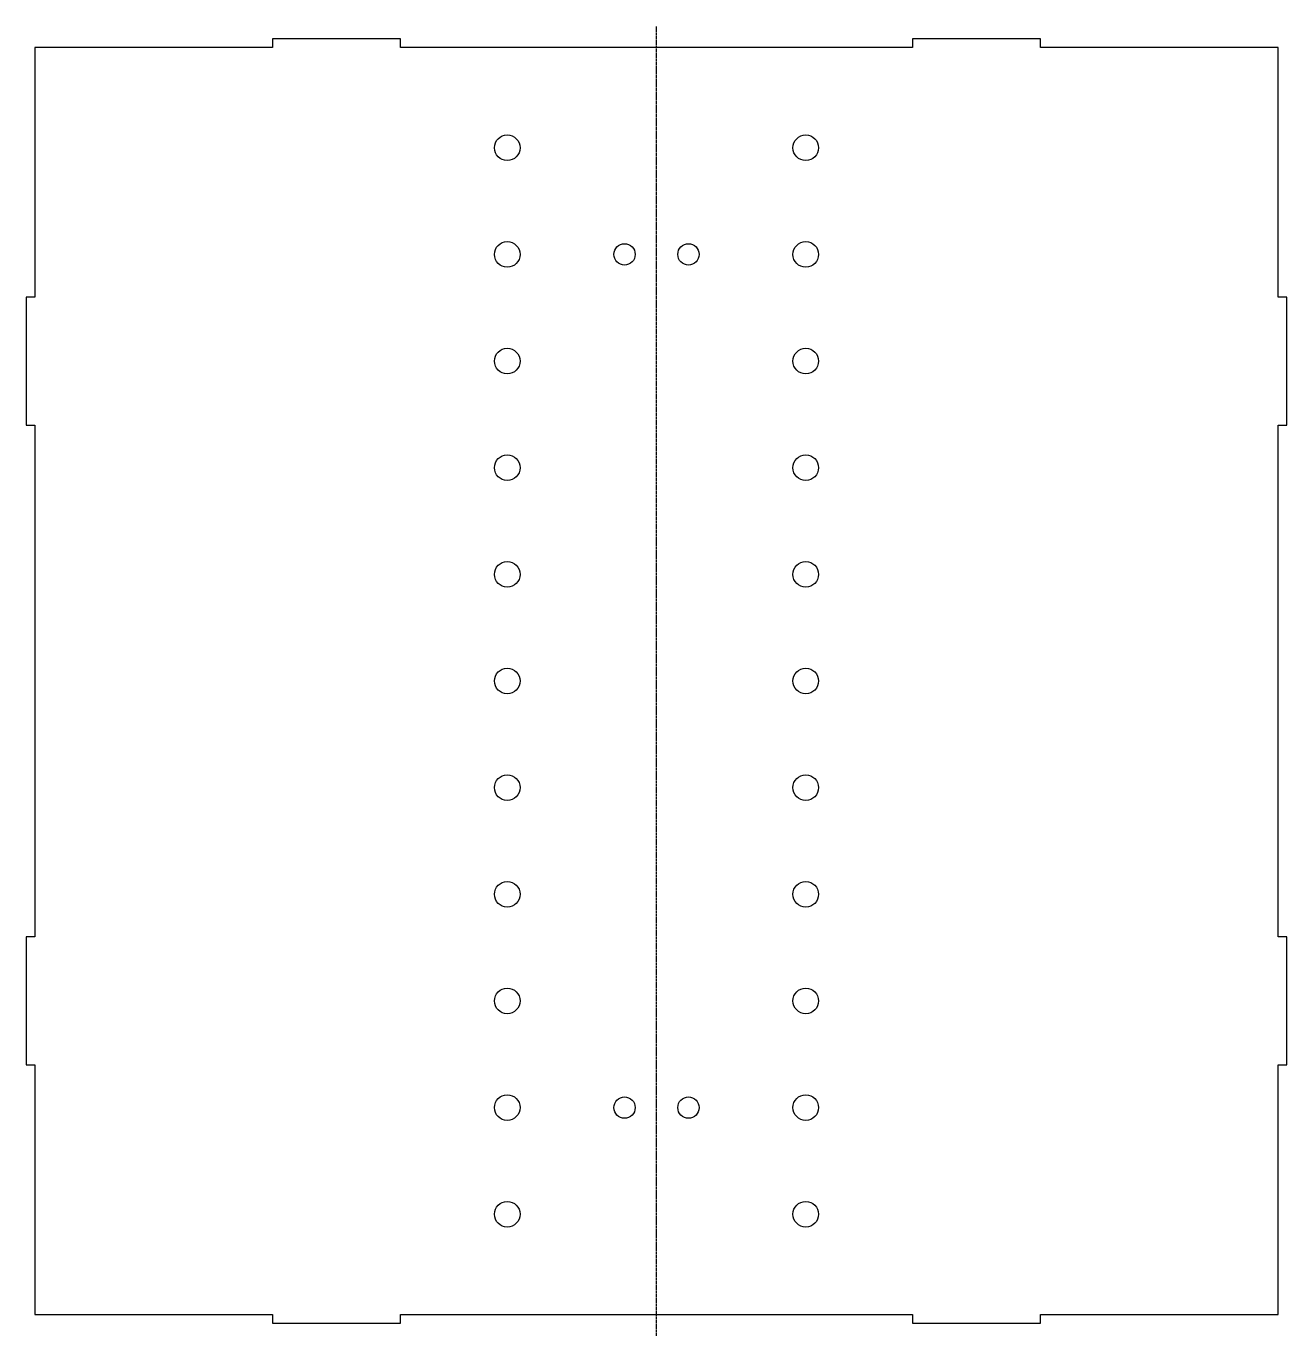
# Model space of a CAD drawing. Header units: millimetres. Extents: x -296 to 296, y -10 to 604.
import ezdxf

# ---------------------------------------------------------------- set-up
doc = ezdxf.new("R2010")
doc.units = ezdxf.units.MM
doc.linetypes.add('DASHED', pattern=[1.524, 1.27, -0.254])
doc.layers.add('BEND_DO_NOT_CUT', color=1, linetype='Continuous')
doc.layers.add('CUT', color=7, linetype='Continuous')

msp = doc.modelspace()

# ---------------------------------------------------------------- linework, layer by layer
at = {"layer": 'BEND_DO_NOT_CUT', "linetype": 'DASHED'}
msp.add_line((0, -10), (0, 604), dxfattribs=at)
at = {"layer": 'CUT'}
msp.add_lwpolyline([(-291.55, 0), (-180, 0), (-180, -4), (-120, -4), (-120, 0), (120, 0), (120, -4), (180, -4), (180, 0), (291.55, 0), (291.55, 117), (295.55, 117), (295.55, 177), (291.55, 177), (291.55, 417), (295.55, 417), (295.55, 477), (291.55, 477), (291.55, 594), (180, 594), (180, 598), (120, 598), (120, 594), (-120, 594), (-120, 598), (-180, 598), (-180, 594), (-291.55, 594), (-291.55, 477), (-295.55, 477), (-295.55, 417), (-291.55, 417), (-291.55, 177), (-295.55, 177), (-295.55, 117), (-291.55, 117)], close=True, dxfattribs=at)
for centre, radius in [((-70, 547), 6), ((70, 547), 6), ((-70, 497), 6), ((-15, 497), 5), ((15, 497), 5), ((70, 497), 6), ((-70, 447), 6), ((70, 447), 6), ((-70, 397), 6), ((70, 397), 6), ((-70, 347), 6), ((70, 347), 6), ((-70, 297), 6), ((70, 297), 6), ((-70, 247), 6), ((70, 247), 6), ((-70, 197), 6), ((70, 197), 6), ((-70, 147), 6), ((70, 147), 6), ((-70, 97), 6), ((-15, 97), 5), ((15, 97), 5), ((70, 97), 6), ((-70, 47), 6), ((70, 47), 6)]:
    msp.add_circle(centre, radius, dxfattribs=at)

doc.saveas('drawing.dxf')
